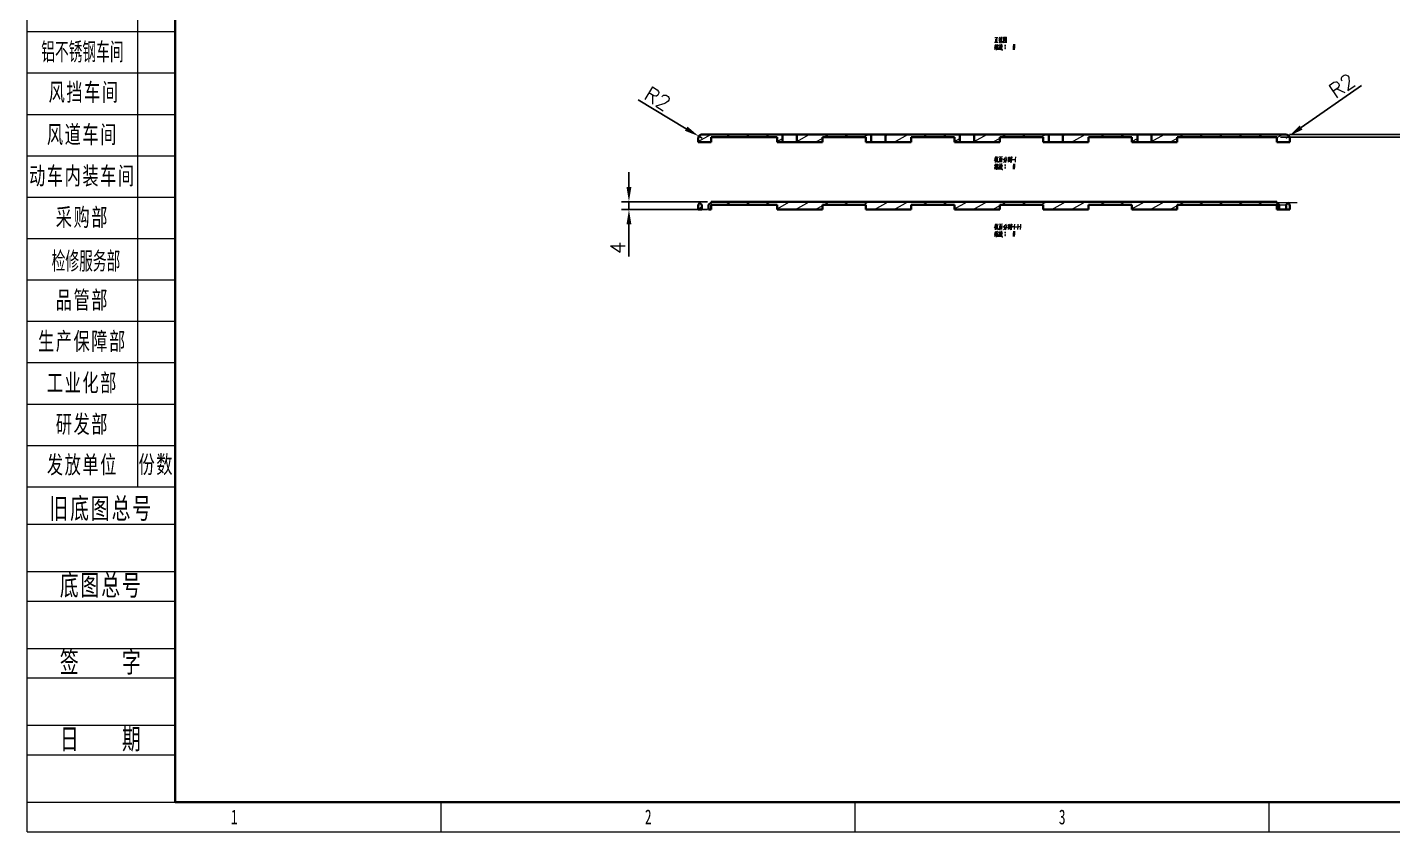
# Model space of a CAD drawing. Header units: millimetres. Extents: x -631 to 3210, y -561 to 2288.
# Drawn here: x 1950 to 2643, y 476 to 884 of the extents above; entities that cross this region are included whole.
import ezdxf
from ezdxf.enums import TextEntityAlignment as Align

# ---------------------------------------------------------------- set-up
doc = ezdxf.new("R2010")
doc.units = ezdxf.units.MM
doc.header["$PDSIZE"] = -5
doc.layers.get('0').update_dxf_attribs({"lineweight": 18})
for name, color, linetype, lineweight in [('尺寸线层', 3, 'Continuous', 18), ('文本层', 3, 'Continuous', 18), ('粗实线层', 7, 'Continuous', 35), ('细实线层', 7, 'Continuous', 18)]:
    doc.layers.add(name, color=color, linetype=linetype, lineweight=lineweight)
doc.styles.get("Standard").update_dxf_attribs({"font": 'txt.shx', "bigfont": 'gbcbig.shx'})
doc.styles.add('标准', font='', dxfattribs={"width": 0.667})
doc.styles.get('标准').set_extended_font_data('宋体')
doc.dimstyles.get("Standard").update_dxf_attribs({"dimscale": 3, "dimtxt": 0.18, "dimasz": 0.18, "dimexe": 0.18, "dimexo": 0.0625, "dimgap": 0.09, "dimtad": 0, "dimtih": 1, "dimtoh": 1, "dimdec": 4, "dimzin": 0, "dimdsep": 46, "dimtxsty": 'Standard', "dimcen": 0.09, "dimdle": 0.36, "dimadec": 0, "dimazin": 0, "dimtfac": 1, "dimtdec": 4, "dimtofl": 0, "dimtmove": 0, "dimatfit": 3, "dimfxl": 1, "dimtolj": 1, "dimtzin": 0, "dimarcsym": 0})

# ---------------------------------------------------------------- blocks, each defined once
blk = doc.blocks.new('*X1')
at = {"layer": '尺寸线层', "linetype": 'Continuous'}
for p, q in [((-191.37, 91.49), (-191.37, -90.21)), ((-185, -13.21), (-210, -13.21)), ((-185, -20.21), (-210, -20.21)), ((-185, -27.21), (-210, -27.21)), ((-185, -34.21), (-210, -34.21)), ((-185, -41.21), (-210, -41.21)), ((-185, -48.21), (-210, -48.21)), ((-185, -55.21), (-210, -55.21)), ((-185, -62.21), (-210, -62.21)), ((-185, -69.21), (-210, -69.21)), ((-185, -76.21), (-210, -76.21)), ((-185, -83.21), (-210, -83.21)), ((-185, -90.21), (-210, -90.21))]:
    blk.add_line(p, q, dxfattribs=at)
at = {"layer": '文本层'}
for p, q in [((-210, -96.5), (-185, -96.5)), ((-210, -104.5), (-185, -104.5)), ((-210, -109.5), (-185, -109.5)), ((-210, -117.5), (-185, -117.5)), ((-210, -122.5), (-185, -122.5)), ((-210, -130.5), (-185, -130.5)), ((-210, -135.5), (-185, -135.5)), ((-210, -143.5), (-185, -143.5))]:
    blk.add_line(p, q, dxfattribs=at)
at = {"layer": '粗实线层'}
for q in [(-185, 143.5), (205, -143.5)]:
    blk.add_line((-185, -143.5), q, dxfattribs=at)
at = {"layer": '细实线层'}
for p, q in [((-210, -148.5), (-210, 148.5)), ((-140, -148.5), (-140, -143.5)), ((-70, -148.5), (-70, -143.5)), ((0, -148.5), (0, -143.5)), ((-210, -148.5), (210, -148.5)), ((-210, -148.5), (-185, -148.5))]:
    blk.add_line(p, q, dxfattribs=at)
at = {"layer": '尺寸线层', "linetype": 'Continuous', "char_height": 3, "attachment_point": 5, "style": '标准'}
for s, insert, width, line_spacing_factor in [('{\\W0.567;\\T1;铝不锈钢车间}', (-200.68, -16.71), 18.6315, 1.15057), ('\\T1.1;风挡车间', (-200.39, -23.55), 18.6315, 1.15057), ('\\T1.1;风道车间', (-200.68, -30.71), 18.6315, 1.15057), ('\\T1.1;动车内装车间', (-200.68, -37.71), 18.6315, 1.15057), ('\\T1.1;采购部', (-200.68, -44.71), 18.6315, 1.15057), ('\\W1;{\\W0.567;\\T1;检修服务部}', (-200.08, -52.1), 37.2629, 0.564286), ('\\T1.1;品管部', (-200.68, -58.71), 18.6315, 1.15057), ('\\T1.1;生产保障部', (-200.68, -65.71), 18.6315, 1.15057), ('\\T1.1;工业化部', (-200.68, -72.71), 18.6315, 1.15057), ('\\T1.1;研发部', (-200.68, -79.71), 18.6315, 1.15057), ('\\T1.1;发放单位', (-200.68, -86.58), 18.6315, 0.853342), ('\\T1.1;份数', (-188.18, -86.53), 6.3685, 1.15057)]:
    blk.add_mtext(s, dxfattribs=dict(at, insert=insert, width=width, line_spacing_factor=line_spacing_factor))
at = {"layer": '尺寸线层', "style": '标准'}
for tag, height, width, p in [('T1', 2.5, 0.667, (-175, 146)), ('T2', 2.5, 0.667, (-105, 146)), ('T3', 2.5, 0.667, (-35, 146)), ('T4', 2.5, 0.667, (35, 146)), ('T5', 2.5, 0.667, (105, 146)), ('T6', 2.5, 0.667, (175, 146)), ('R1', 2.5, 0.667, (207.5, 111.38)), ('SQE', 3.5, 0.667, (-188.18, 80.99)), ('试制车间', 3.5, 0.28375, (-188.18, 73.99)), ('涂装车间（装配）', 3.5, 0.147264, (-188.18, 66.99)), ('涂装车间（涂装）', 3.5, 0.147264, (-188.18, 59.99)), ('国际内装车间', 3.5, 0.189302, (-188.18, 52.99)), ('地铁复合车间', 3.5, 0.186278, (-188.18, 46.02)), ('屏蔽门车间', 3.5, 0.225254, (-188.18, 39.14)), ('R2', 2.5, 0.667, (207.5, 37.12)), ('电器车间', 3.5, 0.292284, (-188.18, 32.21)), ('玻璃钢车间', 3.5, 0.225603, (-188.18, 25.29)), ('城轨内装车间', 3.5, 0.186278, (-188.18, 18.29)), ('不锈钢箱体车间', 3.5, 0.15932, (-188.18, 11.29)), ('门系统总装车间', 3.5, 0.161527, (-188.18, 4.29)), ('座椅厨房车间', 3.5, 0.186516, (-188.18, -2.71)), ('碳钢车间', 3.5, 0.28375, (-188.18, -9.71)), ('铝不锈钢车间', 3.5, 0.186397, (-188.18, -16.71)), ('风挡车间', 3.5, 0.284026, (-188.18, -23.71)), ('风道车间', 3.5, 0.284026, (-188.18, -30.71)), ('动车内装车间', 3.5, 0.186397, (-188.18, -37.71)), ('R3', 2.5, 0.667, (207.5, -37.12)), ('采购部', 3.5, 0.378308, (-188.18, -44.71)), ('检修服务部', 3.5, 0.223014, (-188.18, -51.71)), ('品管部', 3.5, 0.389426, (-188.18, -58.71)), ('生产保障部', 3.5, 0.223356, (-188.18, -65.71)), ('工业化部', 3.5, 0.281557, (-188.18, -72.71)), ('研发部', 3.5, 0.3788, (-188.18, -79.71)), ('旧底图总号', 3, 0.667, (-197.5, -100.5)), ('R4', 2.5, 0.667, (207.5, -111.38)), ('底图总号', 3, 0.667, (-197.5, -113.5)), ('签字', 3, 0.667, (-197.5, -126.5)), ('日期', 3, 0.667, (-197.5, -139.5)), ('B1', 2.5, 0.667, (-175, -146)), ('B2', 2.5, 0.667, (-105, -146)), ('B3', 2.5, 0.667, (-35, -146)), ('B4', 2.5, 0.667, (35, -146)), ('B5', 2.5, 0.667, (105, -146)), ('B6', 2.5, 0.667, (175, -146))]:
    blk.add_attdef(tag, text='', height=height, dxfattribs=dict(at, width=width)).set_placement(p, align=Align.MIDDLE_CENTER)
at = {"layer": '尺寸线层', "style": '标准', "width": 0.667}
blk.add_attdef('图号', text='', height=5.33, rotation=180, dxfattribs=at).set_placement((-160, 138.5), align=Align.MIDDLE_CENTER)
at = {"layer": '文本层', "char_height": 3.5, "width": 25, "attachment_point": 5, "style": '标准'}
for s, insert in [('\\T1.1;旧底图总号', (-197.5, -94)), ('\\T1.1;底图总号', (-197.5, -107)), ('\\T1.1;签    字', (-197.5, -120)), ('\\T1.1;日    期', (-197.5, -133))]:
    blk.add_mtext(s, dxfattribs=dict(at, insert=insert))
blk = doc.blocks.new('*X20')
at = {"layer": 'Defpoints', "color": 0, "transparency": 16777216}
for p in [(2255.21, 791.19), (2296.9, 795.19), (2296.9, 791.19)]:
    blk.add_point(p, dxfattribs=at)
at = {"layer": '尺寸线层', "color": 0, "linetype": 'Continuous', "lineweight": -2, "transparency": 16777216}
for p, q in [((2255.21, 802.69), (2255.21, 810.19)), ((2295.03, 795.19), (2251.46, 795.19)), ((2295.03, 791.19), (2251.46, 791.19)), ((2255.21, 795.19), (2255.21, 791.19)), ((2255.21, 783.69), (2255.21, 767.44))]:
    blk.add_line(p, q, dxfattribs=at)
at = {"layer": '尺寸线层', "color": 0, "transparency": 16777216}
for points in [[(2253.96, 802.69), (2256.46, 802.69), (2255.21, 795.19)], [(2253.96, 783.69), (2256.46, 783.69), (2255.21, 791.19)]]:
    blk.add_solid(points, dxfattribs=at)
at = {"layer": '尺寸线层', "color": 0, "transparency": 16777216, "insert": (2249.58, 771.82), "char_height": 7.5, "width": 15, "attachment_point": 5, "rotation": 90, "bg_fill": 3, "box_fill_scale": 1.1, "bg_fill_color": 256, "bg_fill_true_color": 13158600, "bg_fill_transparency": 0}
blk.add_mtext('\\A1;4', dxfattribs=at)
blk = doc.blocks.new('*X51')
at = {"layer": 'Defpoints', "color": 0, "transparency": 16777216}
for p in [(2583.9, 827.88), (2588.4, 829.38), (2658.46, 827.88)]:
    blk.add_point(p, dxfattribs=at)
at = {"layer": '尺寸线层', "color": 0, "linetype": 'Continuous', "lineweight": -2, "transparency": 16777216}
for p, q in [((2658.46, 836.88), (2658.46, 844.38)), ((2585.78, 827.88), (2662.21, 827.88)), ((2590.28, 829.38), (2662.21, 829.38)), ((2658.46, 829.38), (2658.46, 827.88)), ((2658.46, 820.38), (2658.46, 795.38))]:
    blk.add_line(p, q, dxfattribs=at)
at = {"layer": '尺寸线层', "color": 0, "transparency": 16777216}
for points in [[(2657.21, 836.88), (2659.71, 836.88), (2658.46, 829.38)], [(2657.21, 820.38), (2659.71, 820.38), (2658.46, 827.88)]]:
    blk.add_solid(points, dxfattribs=at)
at = {"layer": '尺寸线层', "color": 0, "transparency": 16777216, "insert": (2652.21, 804.13), "char_height": 7.5, "width": 29.2857, "attachment_point": 5, "rotation": 90, "bg_fill": 3, "box_fill_scale": 1.1, "bg_fill_color": 256, "bg_fill_true_color": 13158600, "bg_fill_transparency": 0}
blk.add_mtext('\\A1;1,5', dxfattribs=at)
blk = doc.blocks.new('*X52')
at = {"layer": 'Defpoints', "color": 0, "transparency": 16777216}
for p in [(2290.69, 828.41), (2292.4, 827.38)]:
    blk.add_point(p, dxfattribs=at)
at = {"layer": '尺寸线层', "color": 0, "linetype": 'Continuous', "lineweight": -2, "transparency": 16777216}
for p, q in [((2284.25, 832.26), (2259.88, 846.85)), ((2292.4, 827.38), (2290.69, 828.41))]:
    blk.add_line(p, q, dxfattribs=at)
at = {"layer": '尺寸线层', "color": 0, "transparency": 16777216}
blk.add_solid([(2284.89, 833.34), (2283.61, 831.19), (2290.69, 828.41)], dxfattribs=at)
at = {"layer": '尺寸线层', "color": 0, "transparency": 16777216, "insert": (2269.74, 847.5), "char_height": 7.5, "width": 24.2857, "attachment_point": 5, "rotation": 329.10143, "bg_fill": 3, "box_fill_scale": 1.1, "bg_fill_color": 256, "bg_fill_true_color": 13158600, "bg_fill_transparency": 0}
blk.add_mtext('\\A1;R2', dxfattribs=at)
blk = doc.blocks.new('*X53')
at = {"layer": 'Defpoints', "color": 0, "transparency": 16777216}
for p in [(2588.4, 827.38), (2590.04, 828.53)]:
    blk.add_point(p, dxfattribs=at)
at = {"layer": '尺寸线层', "color": 0, "linetype": 'Continuous', "lineweight": -2, "transparency": 16777216}
for p, q in [((2596.2, 832.82), (2626.78, 854.14)), ((2588.4, 827.38), (2590.04, 828.53))]:
    blk.add_line(p, q, dxfattribs=at)
at = {"layer": '尺寸线层', "color": 0, "transparency": 16777216}
blk.add_solid([(2595.48, 833.84), (2596.91, 831.79), (2590.04, 828.53)], dxfattribs=at)
at = {"layer": '尺寸线层', "color": 0, "transparency": 16777216, "insert": (2616.9, 854.11), "char_height": 7.5, "width": 24.2857, "attachment_point": 5, "rotation": 34.88035, "bg_fill": 3, "box_fill_scale": 1.1, "bg_fill_color": 256, "bg_fill_true_color": 13158600, "bg_fill_transparency": 0}
blk.add_mtext('\\A1;R2', dxfattribs=at)

msp = doc.modelspace()

# ---------------------------------------------------------------- linework, layer by layer
at = {"color": 7, "lineweight": 13, "ltscale": 0.182171}
for p, q in [((2290.402, 825.741), (2296.712, 829.384)), ((2330.402, 791.548), (2336.712, 795.192)), ((2420.402, 791.548), (2426.712, 795.192)), ((2510.402, 791.548), (2516.712, 795.192))]:
    msp.add_line(p, q, dxfattribs=at)
at = {"color": 7, "lineweight": 35, "ltscale": 0.05}
for p, q in [((2290.402, 827.384), (2290.402, 825.384)), ((2590.402, 825.384), (2590.402, 827.384)), ((2290.402, 793.192), (2290.402, 791.192)), ((2590.402, 791.192), (2590.402, 793.192))]:
    msp.add_line(p, q, dxfattribs=at)
at = {"color": 7, "lineweight": 35, "ltscale": 0.1625}
for p, q in [((2296.902, 825.384), (2290.402, 825.384)), ((2590.402, 825.384), (2583.902, 825.384))]:
    msp.add_line(p, q, dxfattribs=at)
at = {"color": 7, "lineweight": 35}
for p, q in [((2588.402, 829.384), (2292.402, 829.384)), ((2330.402, 827.884), (2296.902, 827.884)), ((2375.402, 827.884), (2353.402, 827.884)), ((2420.402, 827.884), (2398.402, 827.884)), ((2465.402, 827.884), (2443.402, 827.884)), ((2510.402, 827.884), (2488.402, 827.884)), ((2583.902, 827.884), (2533.402, 827.884)), ((2583.902, 795.192), (2296.902, 795.192)), ((2330.402, 793.692), (2296.902, 793.692)), ((2353.402, 791.192), (2330.402, 791.192)), ((2375.402, 793.692), (2353.402, 793.692)), ((2398.402, 791.192), (2375.402, 791.192)), ((2420.402, 793.692), (2398.402, 793.692)), ((2443.402, 791.192), (2420.402, 791.192)), ((2465.402, 793.692), (2443.402, 793.692)), ((2488.402, 791.192), (2465.402, 791.192)), ((2510.402, 793.692), (2488.402, 793.692)), ((2533.402, 791.192), (2510.402, 791.192)), ((2583.902, 793.692), (2533.402, 793.692))]:
    msp.add_line(p, q, dxfattribs=at)
at = {"color": 7, "lineweight": 35, "ltscale": 0.0625}
for p, q in [((2296.902, 825.384), (2296.902, 827.884)), ((2330.402, 827.884), (2330.402, 825.384)), ((2353.402, 825.384), (2353.402, 827.884)), ((2375.402, 827.884), (2375.402, 825.384)), ((2398.402, 825.384), (2398.402, 827.884)), ((2420.402, 827.884), (2420.402, 825.384)), ((2443.402, 825.384), (2443.402, 827.884)), ((2465.402, 827.884), (2465.402, 825.384)), ((2488.402, 825.384), (2488.402, 827.884)), ((2510.402, 827.884), (2510.402, 825.384)), ((2533.402, 825.384), (2533.402, 827.884)), ((2583.902, 827.884), (2583.902, 825.384)), ((2296.902, 791.192), (2296.902, 793.692)), ((2330.402, 793.692), (2330.402, 791.192)), ((2353.402, 791.192), (2353.402, 793.692)), ((2375.402, 793.692), (2375.402, 791.192)), ((2398.402, 791.192), (2398.402, 793.692)), ((2420.402, 793.692), (2420.402, 791.192)), ((2443.402, 791.192), (2443.402, 793.692)), ((2465.402, 793.692), (2465.402, 791.192)), ((2488.402, 791.192), (2488.402, 793.692)), ((2510.402, 793.692), (2510.402, 791.192)), ((2533.402, 791.192), (2533.402, 793.692)), ((2583.902, 793.692), (2583.902, 791.192))]:
    msp.add_line(p, q, dxfattribs=at)
at = {"color": 7, "lineweight": 13, "ltscale": 0.075001}
for p, q in [((2304.114, 827.884), (2306.712, 829.384)), ((2314.114, 827.884), (2316.712, 829.384)), ((2324.114, 827.884), (2326.712, 829.384)), ((2354.114, 827.884), (2356.712, 829.384)), ((2364.114, 827.884), (2366.712, 829.384)), ((2374.114, 827.884), (2376.712, 829.384)), ((2404.114, 827.884), (2406.712, 829.384)), ((2414.114, 827.884), (2416.712, 829.384)), ((2444.114, 827.884), (2446.712, 829.384)), ((2454.114, 827.884), (2456.712, 829.384)), ((2464.114, 827.884), (2466.712, 829.384)), ((2494.114, 827.884), (2496.712, 829.384)), ((2504.114, 827.884), (2506.712, 829.384)), ((2534.114, 827.884), (2536.712, 829.384)), ((2544.114, 827.884), (2546.712, 829.384)), ((2554.114, 827.884), (2556.712, 829.384)), ((2564.114, 827.884), (2566.712, 829.384)), ((2574.114, 827.884), (2576.712, 829.384)), ((2304.114, 793.692), (2306.712, 795.192)), ((2314.114, 793.692), (2316.712, 795.192)), ((2324.114, 793.692), (2326.712, 795.192)), ((2354.114, 793.692), (2356.712, 795.192)), ((2364.114, 793.692), (2366.712, 795.192)), ((2374.114, 793.692), (2376.712, 795.192)), ((2404.114, 793.692), (2406.712, 795.192)), ((2414.114, 793.692), (2416.712, 795.192)), ((2444.114, 793.692), (2446.712, 795.192)), ((2454.114, 793.692), (2456.712, 795.192)), ((2464.114, 793.692), (2466.712, 795.192)), ((2494.114, 793.692), (2496.712, 795.192)), ((2504.114, 793.692), (2506.712, 795.192)), ((2534.114, 793.692), (2536.712, 795.192)), ((2544.114, 793.692), (2546.712, 795.192)), ((2554.114, 793.692), (2556.712, 795.192)), ((2564.114, 793.692), (2566.712, 795.192)), ((2574.114, 793.692), (2576.712, 795.192))]:
    msp.add_line(p, q, dxfattribs=at)
at = {"color": 7, "lineweight": 13, "ltscale": 0.079386}
for p, q in [((2330.402, 825.741), (2333.152, 827.329)), ((2420.402, 825.741), (2423.152, 827.329)), ((2510.402, 825.741), (2513.152, 827.329))]:
    msp.add_line(p, q, dxfattribs=at)
at = {"color": 7, "lineweight": 35, "ltscale": 0.326257}
for p, q in [((2353.402, 825.384), (2330.402, 825.384)), ((2398.402, 825.384), (2375.402, 825.384)), ((2443.402, 825.384), (2420.402, 825.384)), ((2488.402, 825.384), (2465.402, 825.384)), ((2533.402, 825.384), (2510.402, 825.384))]:
    msp.add_line(p, q, dxfattribs=at)
at = {"color": 7, "lineweight": 35, "ltscale": 0.1}
for p, q in [((2333.152, 825.384), (2333.152, 829.384)), ((2340.352, 825.384), (2340.352, 829.384)), ((2378.152, 825.384), (2378.152, 829.384)), ((2385.352, 825.384), (2385.352, 829.384)), ((2423.152, 825.384), (2423.152, 829.384)), ((2430.352, 825.384), (2430.352, 829.384)), ((2468.152, 825.384), (2468.152, 829.384)), ((2475.352, 825.384), (2475.352, 829.384)), ((2513.152, 825.384), (2513.152, 829.384)), ((2520.352, 825.384), (2520.352, 829.384))]:
    msp.add_line(p, q, dxfattribs=at)
at = {"color": 7, "lineweight": 13, "ltscale": 0.183621}
for p, q in [((2340.352, 825.712), (2346.712, 829.384)), ((2430.352, 825.712), (2436.712, 829.384)), ((2520.352, 825.712), (2526.712, 829.384))]:
    msp.add_line(p, q, dxfattribs=at)
at = {"color": 7, "lineweight": 13, "ltscale": 0.104432}
for p, q in [((2349.784, 825.384), (2353.402, 827.473)), ((2439.784, 825.384), (2443.402, 827.473)), ((2529.784, 825.384), (2533.402, 827.473)), ((2349.784, 791.192), (2353.402, 793.28)), ((2439.784, 791.192), (2443.402, 793.28)), ((2529.784, 791.192), (2533.402, 793.28))]:
    msp.add_line(p, q, dxfattribs=at)
at = {"color": 7, "lineweight": 13, "ltscale": 0.039283}
for p, q in [((2385.352, 828.599), (2386.712, 829.384)), ((2475.352, 828.599), (2476.712, 829.384))]:
    msp.add_line(p, q, dxfattribs=at)
at = {"color": 7, "lineweight": 13, "ltscale": 0.2}
for p, q in [((2389.784, 825.384), (2396.712, 829.384)), ((2479.784, 825.384), (2486.712, 829.384)), ((2339.784, 791.192), (2346.712, 795.192)), ((2379.784, 791.192), (2386.712, 795.192)), ((2389.784, 791.192), (2396.712, 795.192)), ((2429.784, 791.192), (2436.712, 795.192)), ((2469.784, 791.192), (2476.712, 795.192)), ((2479.784, 791.192), (2486.712, 795.192)), ((2519.784, 791.192), (2526.712, 795.192))]:
    msp.add_line(p, q, dxfattribs=at)
at = {"color": 7, "lineweight": 13, "ltscale": 0.081135}
msp.add_line((2583.902, 827.762), (2586.712, 829.384), dxfattribs=at)
at = {"color": 7, "lineweight": 13, "ltscale": 0.017829}
for p, q in [((2589.784, 825.384), (2590.402, 825.741)), ((2589.784, 791.192), (2590.402, 791.548))]:
    msp.add_line(p, q, dxfattribs=at)
at = {"color": 7, "lineweight": 13, "ltscale": 0.050518}
msp.add_line((2290.402, 791.548), (2292.152, 792.558), dxfattribs=at)
at = {"color": 7, "lineweight": 35, "ltscale": 0.04375}
for p, q in [((2292.152, 791.192), (2290.402, 791.192)), ((2590.402, 791.192), (2583.902, 791.192))]:
    msp.add_line(p, q, dxfattribs=at)
at = {"color": 7, "lineweight": 35, "ltscale": 0.03937}
msp.add_line((2292.152, 793.542), (2291.038, 794.655), dxfattribs=at)
at = {"color": 7, "lineweight": 35, "ltscale": 0.05875}
for p, q in [((2292.152, 791.192), (2292.152, 793.542)), ((2295.652, 791.192), (2295.652, 793.542)), ((2585.152, 791.192), (2585.152, 793.542)), ((2588.652, 791.192), (2588.652, 793.542))]:
    msp.add_line(p, q, dxfattribs=at)
at = {"color": 7, "lineweight": 35, "ltscale": 0.044194}
for p, q in [((2295.652, 793.542), (2296.902, 794.792)), ((2585.152, 793.542), (2583.902, 794.792))]:
    msp.add_line(p, q, dxfattribs=at)
at = {"color": 7, "lineweight": 35, "ltscale": 0.03125}
msp.add_line((2296.902, 791.192), (2295.652, 791.192), dxfattribs=at)
at = {"color": 7, "lineweight": 35, "ltscale": 0.01}
for p, q in [((2296.902, 794.792), (2296.902, 795.192)), ((2583.902, 794.792), (2583.902, 795.192))]:
    msp.add_line(p, q, dxfattribs=at)
at = {"color": 7, "lineweight": 13, "ltscale": 0.022372}
msp.add_line((2583.902, 793.569), (2584.677, 794.016), dxfattribs=at)
at = {"color": 7, "lineweight": 35, "ltscale": 0.039361}
msp.add_line((2588.652, 793.542), (2589.765, 794.655), dxfattribs=at)
at = {"color": 7, "lineweight": 13}
for points in [[(2440.577, 876.089), (2442.537, 876.194)], [(2440.612, 872.589), (2441.312, 872.974)], [(2441.067, 874.024), (2440.647, 873.884)], [(2441.137, 875.039), (2440.682, 873.954)], [(2440.717, 873.254), (2441.242, 873.429)], [(2441.207, 874.269), (2440.752, 873.254)], [(2440.857, 878.504), (2442.362, 878.574)], [(2441.137, 877.699), (2441.137, 876.124)], [(2441.522, 873.744), (2441.207, 873.254)], [(2441.452, 874.724), (2441.347, 874.164)], [(2441.452, 874.584), (2442.502, 874.724)], [(2441.697, 874.304), (2441.522, 873.744)], [(2441.557, 873.814), (2441.557, 872.099)], [(2441.627, 878.504), (2441.627, 877.349), (2441.627, 876.159)], [(2441.627, 877.384), (2442.257, 877.454)], [(2441.767, 874.024), (2442.467, 874.129)], [(2441.837, 875.214), (2442.012, 874.829)], [(2441.837, 873.604), (2441.872, 872.204)], [(2441.837, 873.499), (2442.362, 873.569)], [(2441.872, 872.939), (2442.257, 873.009)], [(2442.082, 874.059), (2442.012, 873.499)], [(2442.397, 873.674), (2442.327, 872.274)], [(2442.537, 874.829), (2442.397, 874.374)], [(2443.447, 878.119), (2443.272, 877.629), (2442.782, 876.894)], [(2443.307, 874.444), (2443.202, 873.534), (2443.097, 873.114), (2442.782, 872.239)], [(2442.817, 877.909), (2443.377, 877.979)], [(2442.817, 874.374), (2443.867, 874.514)], [(2443.097, 878.784), (2443.377, 878.364)], [(2443.622, 873.954), (2443.517, 873.114), (2443.377, 872.274), (2443.167, 872.554)], [(2443.237, 873.779), (2443.622, 873.849)], [(2443.272, 877.629), (2443.272, 875.844)], [(2443.272, 877.454), (2443.587, 877.139)], [(2443.307, 875.284), (2443.412, 874.724)], [(2443.377, 875.844), (2443.657, 876.124)], [(2443.657, 876.124), (2443.902, 876.474)], [(2444.007, 873.954), (2443.832, 873.394)], [(2443.867, 878.749), (2443.867, 877.069)], [(2444.532, 878.574), (2443.867, 878.504)], [(2444.077, 877.104), (2443.902, 876.474)], [(2443.937, 873.709), (2444.497, 872.274)], [(2444.147, 874.584), (2444.007, 873.954)], [(2444.287, 873.324), (2444.007, 872.694)], [(2444.182, 878.154), (2444.077, 877.104)], [(2444.077, 874.199), (2444.777, 874.339)], [(2444.217, 875.319), (2444.147, 874.584)], [(2444.217, 876.124), (2444.217, 877.209)], [(2444.357, 876.019), (2444.217, 876.124)], [(2444.497, 874.269), (2444.287, 873.324)], [(2444.777, 876.019), (2444.357, 876.019)], [(2444.462, 876.999), (2444.532, 878.679)], [(2444.777, 876.649), (2444.777, 876.019)], [(2445.302, 878.784), (2445.302, 877.314), (2445.302, 875.809)], [(2445.302, 878.749), (2445.302, 877.349), (2445.302, 875.949)], [(2446.772, 878.609), (2445.302, 878.469)], [(2445.302, 876.054), (2446.667, 876.159)], [(2445.372, 876.859), (2445.862, 877.279)], [(2446.072, 878.329), (2445.512, 877.524)], [(2445.827, 877.769), (2446.527, 877.034)], [(2445.827, 876.684), (2446.177, 876.299)], [(2445.827, 874.409), (2446.212, 874.409)], [(2445.827, 873.149), (2446.212, 873.149)], [(2445.862, 877.979), (2446.317, 878.049)], [(2445.862, 877.279), (2446.072, 877.559)], [(2445.862, 874.514), (2446.177, 874.514)], [(2445.862, 874.269), (2446.177, 874.269)], [(2445.862, 873.254), (2446.177, 873.254)], [(2445.862, 873.009), (2446.177, 873.009)], [(2445.932, 877.069), (2446.177, 876.789)], [(2446.072, 877.559), (2446.422, 878.189)], [(2446.527, 877.034), (2446.702, 877.069)], [(2446.737, 875.879), (2446.737, 875.984), (2446.667, 876.159)], [(2446.737, 875.984), (2446.737, 877.349), (2446.772, 878.749)], [(2450.272, 875.144), (2450.167, 873.744), (2450.062, 872.344)], [(2450.272, 874.409), (2450.657, 874.409)], [(2450.272, 873.149), (2450.657, 873.149)], [(2450.307, 874.514), (2450.622, 874.514)], [(2450.307, 874.269), (2450.622, 874.269)], [(2450.307, 873.254), (2450.622, 873.254)], [(2450.307, 873.009), (2450.622, 873.009)], [(2450.867, 875.144), (2450.762, 873.744), (2450.657, 872.344)], [(2442.327, 872.449), (2441.907, 872.379)], [(2444.007, 872.694), (2443.622, 872.169)], [(2444.497, 872.274), (2444.812, 872.274)], [(2440.892, 817.614), (2441.662, 817.719)], [(2441.382, 817.159), (2441.382, 818.209)], [(2441.837, 818.174), (2441.977, 816.599), (2442.082, 815.969), (2442.537, 815.059)], [(2442.152, 817.859), (2442.292, 817.439)], [(2444.707, 817.999), (2442.887, 817.824)], [(2443.657, 817.124), (2443.797, 817.894)], [(2444.392, 815.234), (2444.497, 817.369)], [(2445.862, 817.509), (2445.477, 816.844), (2445.057, 816.249)], [(2446.212, 818.104), (2446.492, 817.264)], [(2447.577, 817.789), (2447.472, 817.054)], [(2447.542, 817.614), (2448.417, 817.719)], [(2447.927, 818.209), (2448.032, 817.789)], [(2447.962, 817.614), (2447.962, 816.144)], [(2448.487, 817.824), (2448.347, 817.404)], [(2448.697, 816.004), (2448.697, 817.474)], [(2449.047, 818.209), (2449.047, 816.669), (2449.047, 815.094)], [(2449.362, 815.234), (2449.467, 816.634), (2449.572, 818.034)], [(2451.252, 815.234), (2451.357, 816.634), (2451.462, 818.034)], [(2440.612, 817.054), (2442.432, 817.299)], [(2440.612, 815.969), (2440.962, 816.494)], [(2440.612, 811.909), (2441.312, 812.294)], [(2441.067, 813.344), (2440.647, 813.204)], [(2441.137, 814.359), (2440.682, 813.274)], [(2440.717, 812.574), (2441.242, 812.749)], [(2441.207, 813.589), (2440.752, 812.574)], [(2440.962, 816.494), (2441.137, 817.019)], [(2440.962, 816.494), (2440.962, 815.094)], [(2441.767, 816.214), (2440.997, 816.109)], [(2441.767, 815.829), (2440.997, 815.724)], [(2441.802, 815.409), (2440.997, 815.304)], [(2441.067, 816.529), (2441.802, 816.634)], [(2441.522, 813.064), (2441.207, 812.574)], [(2441.452, 814.044), (2441.347, 813.484)], [(2441.382, 816.984), (2441.382, 815.374)], [(2441.452, 813.904), (2442.502, 814.044)], [(2441.697, 813.624), (2441.522, 813.064)], [(2441.557, 813.134), (2441.557, 811.419)], [(2441.767, 815.654), (2442.397, 816.634)], [(2441.767, 813.344), (2442.467, 813.449)], [(2441.837, 814.534), (2442.012, 814.149)], [(2441.837, 812.924), (2441.872, 811.524)], [(2441.837, 812.819), (2442.362, 812.889)], [(2441.872, 812.259), (2442.257, 812.329)], [(2442.327, 811.769), (2441.907, 811.699)], [(2442.082, 813.379), (2442.012, 812.819)], [(2442.397, 812.994), (2442.327, 811.594)], [(2442.537, 814.149), (2442.397, 813.694)], [(2442.467, 815.759), (2442.537, 815.059)], [(2443.307, 813.764), (2443.202, 812.854), (2443.097, 812.434), (2442.782, 811.559)], [(2442.817, 813.694), (2443.867, 813.834)], [(2443.132, 817.334), (2443.167, 815.199)], [(2444.462, 817.194), (2443.132, 817.054)], [(2443.167, 815.444), (2444.392, 815.584)], [(2443.622, 813.274), (2443.517, 812.434), (2443.377, 811.594), (2443.167, 811.874)], [(2443.237, 813.099), (2443.622, 813.169)], [(2443.307, 814.604), (2443.412, 814.044)], [(2443.552, 817.089), (2443.552, 815.514)], [(2443.902, 816.704), (2443.552, 816.634)], [(2443.552, 816.144), (2443.902, 816.214)], [(2444.007, 812.014), (2443.622, 811.489)], [(2444.007, 813.274), (2443.832, 812.714)], [(2443.937, 813.029), (2444.497, 811.594)], [(2444.042, 817.124), (2444.007, 815.549)], [(2444.147, 813.904), (2444.007, 813.274)], [(2444.287, 812.644), (2444.007, 812.014)], [(2444.077, 813.519), (2444.777, 813.659)], [(2444.217, 814.639), (2444.147, 813.904)], [(2444.497, 813.589), (2444.287, 812.644)], [(2444.497, 811.594), (2444.812, 811.594)], [(2445.687, 815.619), (2445.232, 815.059)], [(2445.547, 816.459), (2446.457, 816.494)], [(2445.932, 816.459), (2445.687, 815.619)], [(2445.827, 813.729), (2446.212, 813.729)], [(2445.827, 812.469), (2446.212, 812.469)], [(2445.862, 813.834), (2446.177, 813.834)], [(2445.862, 813.589), (2446.177, 813.589)], [(2445.862, 812.574), (2446.177, 812.574)], [(2445.862, 812.329), (2446.177, 812.329)], [(2446.317, 815.619), (2446.177, 815.094), (2445.932, 815.479)], [(2446.492, 816.599), (2446.352, 815.619)], [(2446.457, 817.264), (2446.772, 816.459), (2447.017, 816.459)], [(2447.367, 816.389), (2448.487, 816.564)], [(2447.577, 817.124), (2448.312, 817.264)], [(2447.577, 816.774), (2448.312, 816.914)], [(2447.612, 816.179), (2447.612, 815.234)], [(2447.612, 816.039), (2448.312, 816.144)], [(2448.347, 815.549), (2447.612, 815.409)], [(2448.347, 816.214), (2448.277, 815.549)], [(2449.047, 815.094), (2448.732, 815.549)], [(2449.572, 816.634), (2451.252, 816.634)], [(2450.272, 814.464), (2450.167, 813.064), (2450.062, 811.664)], [(2450.272, 813.729), (2450.657, 813.729)], [(2450.272, 812.469), (2450.657, 812.469)], [(2450.307, 813.834), (2450.622, 813.834)], [(2450.307, 813.589), (2450.622, 813.589)], [(2450.307, 812.574), (2450.622, 812.574)], [(2450.307, 812.329), (2450.622, 812.329)], [(2450.867, 814.464), (2450.762, 813.064), (2450.657, 811.664)], [(2440.612, 782.862), (2442.432, 783.107)], [(2440.892, 783.422), (2441.662, 783.527)], [(2440.962, 782.302), (2441.137, 782.827)], [(2441.382, 782.967), (2441.382, 784.017)], [(2441.382, 782.792), (2441.382, 781.182)], [(2441.837, 783.982), (2441.977, 782.407), (2442.082, 781.777), (2442.537, 780.867)], [(2442.152, 783.667), (2442.292, 783.247)], [(2444.707, 783.807), (2442.887, 783.632)], [(2443.132, 783.142), (2443.167, 781.007)], [(2444.462, 783.002), (2443.132, 782.862)], [(2443.552, 782.897), (2443.552, 781.322)], [(2443.657, 782.932), (2443.797, 783.702)], [(2444.042, 782.932), (2444.007, 781.357)], [(2444.392, 781.042), (2444.497, 783.177)], [(2445.862, 783.317), (2445.477, 782.652), (2445.057, 782.057)], [(2446.212, 783.912), (2446.492, 783.072)], [(2446.457, 783.072), (2446.772, 782.267), (2447.017, 782.267)], [(2447.577, 783.597), (2447.472, 782.862)], [(2447.542, 783.422), (2448.417, 783.527)], [(2447.577, 782.932), (2448.312, 783.072)], [(2447.577, 782.582), (2448.312, 782.722)], [(2447.927, 784.017), (2448.032, 783.597)], [(2447.962, 783.422), (2447.962, 781.952)], [(2448.487, 783.632), (2448.347, 783.212)], [(2448.697, 781.812), (2448.697, 783.282)], [(2449.047, 784.017), (2449.047, 782.477), (2449.047, 780.902)], [(2449.362, 781.042), (2449.502, 782.617), (2449.607, 783.842)], [(2450.797, 783.842), (2450.692, 782.652), (2450.552, 781.042)], [(2452.477, 781.042), (2452.617, 782.617), (2452.722, 783.842)], [(2453.912, 783.842), (2453.807, 782.652), (2453.667, 781.042)], [(2440.612, 781.777), (2440.962, 782.302)], [(2440.612, 777.717), (2441.312, 778.102)], [(2441.067, 779.152), (2440.647, 779.012)], [(2441.137, 780.167), (2440.682, 779.082)], [(2440.717, 778.382), (2441.242, 778.557)], [(2441.207, 779.397), (2440.752, 778.382)], [(2440.962, 782.302), (2440.962, 780.902)], [(2441.767, 782.022), (2440.997, 781.917)], [(2441.767, 781.637), (2440.997, 781.532)], [(2441.802, 781.217), (2440.997, 781.112)], [(2441.067, 782.337), (2441.802, 782.442)], [(2441.522, 778.872), (2441.207, 778.382)], [(2441.452, 779.852), (2441.347, 779.292)], [(2441.452, 779.712), (2442.502, 779.852)], [(2441.697, 779.432), (2441.522, 778.872)], [(2441.557, 778.942), (2441.557, 777.227)], [(2441.767, 781.462), (2442.397, 782.442)], [(2441.767, 779.152), (2442.467, 779.257)], [(2441.837, 780.342), (2442.012, 779.957)], [(2441.837, 778.732), (2441.872, 777.332)], [(2441.837, 778.627), (2442.362, 778.697)], [(2441.872, 778.067), (2442.257, 778.137)], [(2442.327, 777.577), (2441.907, 777.507)], [(2442.082, 779.187), (2442.012, 778.627)], [(2442.397, 778.802), (2442.327, 777.402)], [(2442.537, 779.957), (2442.397, 779.502)], [(2442.467, 781.567), (2442.537, 780.867)], [(2443.307, 779.572), (2443.202, 778.662), (2443.097, 778.242), (2442.782, 777.367)], [(2442.817, 779.502), (2443.867, 779.642)], [(2443.167, 781.252), (2444.392, 781.392)], [(2443.622, 779.082), (2443.517, 778.242), (2443.377, 777.402), (2443.167, 777.682)], [(2443.237, 778.907), (2443.622, 778.977)], [(2443.307, 780.412), (2443.412, 779.852)], [(2443.902, 782.512), (2443.552, 782.442)], [(2443.552, 781.952), (2443.902, 782.022)], [(2444.007, 777.822), (2443.622, 777.297)], [(2444.007, 779.082), (2443.832, 778.522)], [(2443.937, 778.837), (2444.497, 777.402)], [(2444.147, 779.712), (2444.007, 779.082)], [(2444.287, 778.452), (2444.007, 777.822)], [(2444.077, 779.327), (2444.777, 779.467)], [(2444.217, 780.447), (2444.147, 779.712)], [(2444.497, 779.397), (2444.287, 778.452)], [(2444.497, 777.402), (2444.812, 777.402)], [(2445.687, 781.427), (2445.232, 780.867)], [(2445.547, 782.267), (2446.457, 782.302)], [(2445.932, 782.267), (2445.687, 781.427)], [(2445.827, 779.537), (2446.212, 779.537)], [(2445.827, 778.277), (2446.212, 778.277)], [(2445.862, 779.642), (2446.177, 779.642)], [(2445.862, 779.397), (2446.177, 779.397)], [(2445.862, 778.382), (2446.177, 778.382)], [(2445.862, 778.137), (2446.177, 778.137)], [(2446.317, 781.427), (2446.177, 780.902), (2445.932, 781.287)], [(2446.492, 782.407), (2446.352, 781.427)], [(2447.367, 782.197), (2448.487, 782.372)], [(2447.612, 781.987), (2447.612, 781.042)], [(2447.612, 781.847), (2448.312, 781.952)], [(2448.347, 781.357), (2447.612, 781.217)], [(2448.347, 782.022), (2448.277, 781.357)], [(2449.047, 780.902), (2448.732, 781.357)], [(2449.502, 782.547), (2450.692, 782.547)], [(2450.272, 780.272), (2450.167, 778.872), (2450.062, 777.472)], [(2450.272, 779.537), (2450.657, 779.537)], [(2450.272, 778.277), (2450.657, 778.277)], [(2450.307, 779.642), (2450.622, 779.642)], [(2450.307, 779.397), (2450.622, 779.397)], [(2450.307, 778.382), (2450.622, 778.382)], [(2450.307, 778.137), (2450.622, 778.137)], [(2450.867, 780.272), (2450.762, 778.872), (2450.657, 777.472)], [(2450.797, 782.442), (2452.477, 782.442)], [(2452.617, 782.547), (2453.807, 782.547)]]:
    msp.add_lwpolyline(points, dxfattribs=at)
for points in [[(2445.932, 874.199), (2446.107, 874.199), (2446.212, 874.304), (2446.212, 874.479), (2446.107, 874.584), (2445.932, 874.584), (2445.827, 874.479), (2445.827, 874.304)], [(2445.932, 872.939), (2446.107, 872.939), (2446.212, 873.044), (2446.212, 873.219), (2446.107, 873.324), (2445.932, 873.324), (2445.827, 873.219), (2445.827, 873.044)], [(2450.377, 874.199), (2450.552, 874.199), (2450.657, 874.304), (2450.657, 874.479), (2450.552, 874.584), (2450.377, 874.584), (2450.272, 874.479), (2450.272, 874.304)], [(2450.377, 872.939), (2450.552, 872.939), (2450.657, 873.044), (2450.657, 873.219), (2450.552, 873.324), (2450.377, 873.324), (2450.272, 873.219), (2450.272, 873.044)], [(2445.932, 813.519), (2446.107, 813.519), (2446.212, 813.624), (2446.212, 813.799), (2446.107, 813.904), (2445.932, 813.904), (2445.827, 813.799), (2445.827, 813.624)], [(2445.932, 812.259), (2446.107, 812.259), (2446.212, 812.364), (2446.212, 812.539), (2446.107, 812.644), (2445.932, 812.644), (2445.827, 812.539), (2445.827, 812.364)], [(2450.377, 813.519), (2450.552, 813.519), (2450.657, 813.624), (2450.657, 813.799), (2450.552, 813.904), (2450.377, 813.904), (2450.272, 813.799), (2450.272, 813.624)], [(2450.377, 812.259), (2450.552, 812.259), (2450.657, 812.364), (2450.657, 812.539), (2450.552, 812.644), (2450.377, 812.644), (2450.272, 812.539), (2450.272, 812.364)], [(2445.932, 779.327), (2446.107, 779.327), (2446.212, 779.432), (2446.212, 779.607), (2446.107, 779.712), (2445.932, 779.712), (2445.827, 779.607), (2445.827, 779.432)], [(2445.932, 778.067), (2446.107, 778.067), (2446.212, 778.172), (2446.212, 778.347), (2446.107, 778.452), (2445.932, 778.452), (2445.827, 778.347), (2445.827, 778.172)], [(2450.377, 779.327), (2450.552, 779.327), (2450.657, 779.432), (2450.657, 779.607), (2450.552, 779.712), (2450.377, 779.712), (2450.272, 779.607), (2450.272, 779.432)], [(2450.377, 778.067), (2450.552, 778.067), (2450.657, 778.172), (2450.657, 778.347), (2450.552, 778.452), (2450.377, 778.452), (2450.272, 778.347), (2450.272, 778.172)]]:
    msp.add_lwpolyline(points, close=True, dxfattribs=at)
at = {"color": 7, "lineweight": 35}
for centre, start, end in [((2292.402, 827.384), 90.000003, 180.000008), ((2588.402, 827.384), 0, 90), ((2292.402, 793.192), 132.973866, 180.000005), ((2588.402, 793.192), 0, 53.130394)]:
    msp.add_arc(centre, 2, start, end, dxfattribs=at)

# ---------------------------------------------------------------- block references
ref = msp.add_blockref('*X1', (2580, 921), dxfattribs=dict(xscale=3, yscale=3, zscale=3))
ref.add_attrib('B1', '1', dxfattribs={"layer": '尺寸线层', "height": 7.5, "style": '标准', "width": 0.667}).set_placement((2055, 483), align=Align.MIDDLE_CENTER)
ref.add_attrib('B2', '2', dxfattribs={"layer": '尺寸线层', "height": 7.5, "style": '标准', "width": 0.667}).set_placement((2265, 483), align=Align.MIDDLE_CENTER)
ref.add_attrib('B3', '3', dxfattribs={"layer": '尺寸线层', "height": 7.5, "style": '标准', "width": 0.667}).set_placement((2475, 483), align=Align.MIDDLE_CENTER)

# ---------------------------------------------------------------- next in the draw order: dimensions: what is measured, and where the dimension line sits
at = {"layer": '尺寸线层'}
dim = msp.add_radius_dim(center=(2292.402, 827.384), mpoint=(2290.686, 828.411), dimstyle='Standard', override={"dimtxt": 2.5, "dimasz": 2.5, "dimexe": 1.25, "dimexo": 0.625, "dimgap": 0.625, "dimtad": 1, "dimtih": 0, "dimtoh": 0, "dimdec": 2, "dimzin": 8, "dimdsep": 44, "dimpost": 'R<>', "dimsah": 1, "dimdle": 5, "dimtdec": 2, "dimtofl": 1, "dimatfit": 0, "dimtfill": 1, "dimtzin": 8}, dxfattribs=at)
dim.commit()
dim.dimension.update_dxf_attribs({"geometry": '*X52', "text_midpoint": (2266.852, 842.675), "dimtype": 164})
dim = msp.add_linear_dim(base=(2658.456, 827.884), p1=(2588.402, 829.384), p2=(2583.902, 827.884), angle=270, dimstyle='Standard', override={"dimtxt": 2.5, "dimasz": 2.5, "dimexe": 1.25, "dimexo": 0.625, "dimgap": 0.625, "dimtad": 1, "dimtih": 0, "dimtoh": 0, "dimdec": 2, "dimzin": 8, "dimdsep": 44, "dimsah": 1, "dimdle": 5, "dimtdec": 2, "dimtofl": 1, "dimatfit": 0, "dimtfill": 1, "dimtzin": 8}, dxfattribs=at)
dim.commit()
dim.dimension.update_dxf_attribs({"geometry": '*X51', "text_midpoint": (2652.206, 804.134)})
dim = msp.add_linear_dim(base=(2255.207, 791.192), p1=(2296.902, 795.192), p2=(2296.902, 791.192), angle=90, dimstyle='Standard', override={"dimtxt": 2.5, "dimasz": 2.5, "dimexe": 1.25, "dimexo": 0.625, "dimgap": 0.625, "dimtad": 1, "dimtih": 0, "dimtoh": 0, "dimdec": 2, "dimzin": 8, "dimdsep": 44, "dimsah": 1, "dimdle": 5, "dimtdec": 2, "dimtofl": 1, "dimatfit": 0, "dimtfill": 1, "dimtzin": 8}, dxfattribs=at)
dim.commit()
dim.dimension.update_dxf_attribs({"geometry": '*X20', "text_midpoint": (2255.207, 771.817), "dimtype": 160})

# ---------------------------------------------------------------- next in the draw order: linework, layer by layer
for p, q in [((2583.902, 794.792), (2594.117, 794.792)), ((2585.152, 793.542), (2588.652, 793.542))]:
    msp.add_line(p, q)

# ---------------------------------------------------------------- next in the draw order: dimensions: what is measured, and where the dimension line sits
dim = msp.add_radius_dim(center=(2588.402, 827.384), mpoint=(2590.043, 828.528), dimstyle='Standard', override={"dimtxt": 2.5, "dimasz": 2.5, "dimexe": 1.25, "dimexo": 0.625, "dimgap": 0.625, "dimtad": 1, "dimtih": 0, "dimtoh": 0, "dimdec": 2, "dimzin": 8, "dimdsep": 44, "dimpost": 'R<>', "dimsah": 1, "dimdle": 5, "dimtdec": 2, "dimtofl": 1, "dimatfit": 0, "dimtfill": 1, "dimtzin": 8}, dxfattribs=at)
dim.commit()
dim.dimension.update_dxf_attribs({"geometry": '*X53', "text_midpoint": (2620.116, 849.492), "dimtype": 164})

doc.saveas('drawing.dxf')
